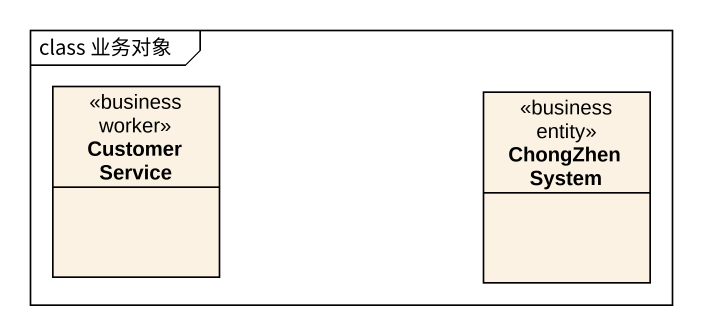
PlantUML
@startuml
mainframe class 业务对象
hide circle
hide empty members
class "Customer Service" as Customer_Service <<business worker>>
class "ChongZhen System" as ChongZhen_System <<business entity>>
@enduml
